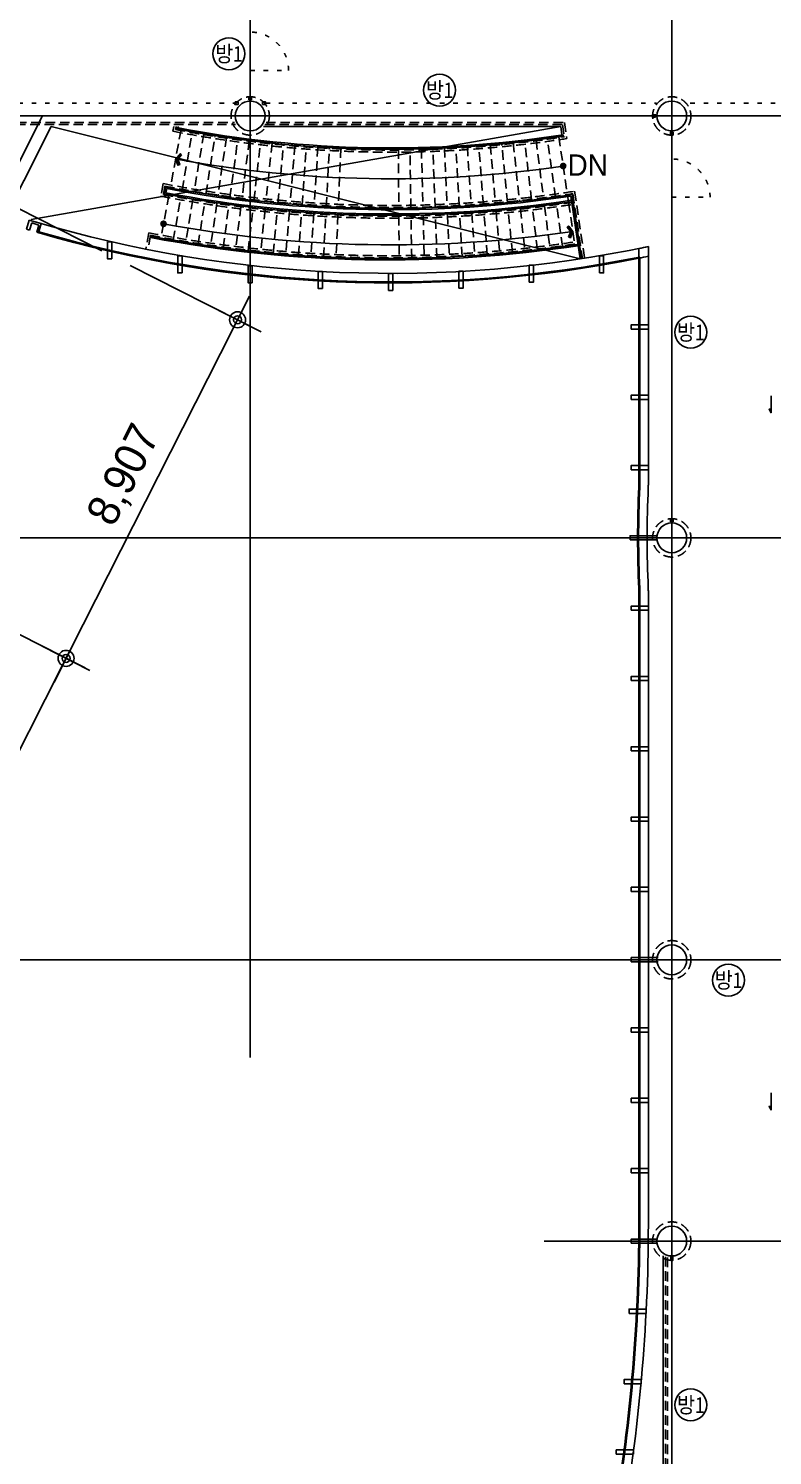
# Model space of a CAD drawing. Header units: metres. Extents: x 630750 to 860239, y 578133 to 726633.
# Drawn here: x 732798 to 750270, y 637779 to 671261 of the extents above; entities that cross this region are included whole.
import ezdxf
from ezdxf.enums import TextEntityAlignment as Align

# ---------------------------------------------------------------- set-up
doc = ezdxf.new("R2010")
doc.units = ezdxf.units.M
doc.header["$LTSCALE"] = 300
doc.linetypes.add('HID1', pattern=[0.375, 0.25, -0.125])
doc.linetypes.add('HIDDEN-1', pattern=[1.4, 0.35, -0.7, 0.35])
doc.layers.get('Defpoints').update_dxf_attribs({"color": 8})
for name, color, linetype in [('9sym', 7, 'Continuous'), ('A-CEN-1', 1, 'Continuous'), ('A-CON', 2, 'Continuous'), ('A-DIM', 7, 'Continuous'), ('A-HAT-1', 9, 'Continuous'), ('A-STAIR', 4, 'Continuous'), ('A-SYM1', 7, 'Continuous'), ('A-TXT-S', 3, 'Continuous'), ('A-WIN-GLASS', 4, 'Continuous'), ('DIM', 7, 'Continuous'), ('fire shutter', 2, 'Continuous'), ('INT', 117, 'Continuous'), ('KUK-DOOR', 4, 'Continuous'), ('블럭', 7, 'Continuous')]:
    doc.layers.add(name, color=color, linetype=linetype)
doc.styles.add('TEXT', font='')
doc.styles.add('TEXT(돋음)', font='')
doc.styles.add('돋움', font='')
doc.styles.get('TEXT').set_extended_font_data('DotumChe')
doc.styles.get('TEXT(돋음)').set_extended_font_data('Dotum')
doc.styles.get('돋움').set_extended_font_data('Dotum')
doc.dimstyles.new('DIM250', dxfattribs={"dimscale": 250, "dimtxt": 3, "dimasz": 1, "dimexe": 2, "dimexo": 3, "dimgap": 1, "dimtad": 1, "dimdec": 0, "dimzin": 0, "dimdsep": 46, "dimlunit": 6, "dimtxsty": 'TEXT(돋음)', "dimblk": 'Z_DOT', "dimcen": 2.5, "dimdle": 2, "dimclrd": 256, "dimclre": 256, "dimclrt": 3, "dimadec": 0, "dimazin": 0, "dimtfac": 1, "dimtdec": 0, "dimtix": 1, "dimtmove": 2, "dimatfit": 3, "dimldrblk": 'Z_DOT', "dimfxl": 1, "dimtolj": 1, "dimtzin": 0, "dimarcsym": 0})

# ---------------------------------------------------------------- blocks, each defined once
blk = doc.blocks.new('Z_DOT')
at = {"layer": 'DIM', "color": 7}
for p, q in [((0, -2.5), (0, 2.5)), ((-2.5, 0), (2.5, 0))]:
    blk.add_line(p, q, dxfattribs=at)
for radius in [0.75, 0.375]:
    blk.add_circle((0, 0), radius, dxfattribs=at)
blk = doc.blocks.new('*D87')
at = {"layer": 'A-DIM', "lineweight": -2, "transparency": 16777216}
for p, q in [((731160, 657761), (734125, 656257)), ((730400, 650015), (733566, 656260)), ((727767, 651070), (730733, 649566))]:
    blk.add_line(p, q, dxfattribs=at)
at = {"layer": 'Defpoints', "color": 0, "transparency": 16777216}
for p in [(730491, 658100), (733679, 656483), (727098, 651409)]:
    blk.add_point(p, dxfattribs=at)
at = {"layer": 'A-DIM', "lineweight": -2, "transparency": 16777216, "xscale": 250, "yscale": 250, "zscale": 250}
for p, rotation in [((733679, 656483), 63.1157487409445), ((730287, 649792), 243.1157487409445)]:
    blk.add_blockref('Z_DOT', p, dxfattribs=dict(at, rotation=rotation))
at = {"layer": 'A-DIM', "color": 3, "transparency": 16777216, "insert": (731361, 653453), "char_height": 750, "attachment_point": 5, "rotation": 63.1157, "style": 'TEXT(돋음)'}
blk.add_mtext('\\A1;7,502', dxfattribs=at)
blk = doc.blocks.new('*D88')
at = {"layer": 'A-DIM', "lineweight": -2, "transparency": 16777216}
for p, q in [((735188, 665705), (738154, 664201)), ((733792, 656706), (737595, 664204)), ((731160, 657761), (734125, 656257))]:
    blk.add_line(p, q, dxfattribs=at)
at = {"layer": 'Defpoints', "color": 0, "transparency": 16777216}
for p in [(734520, 666044), (737708, 664427), (730491, 658100)]:
    blk.add_point(p, dxfattribs=at)
at = {"layer": 'A-DIM', "lineweight": -2, "transparency": 16777216, "xscale": 250, "yscale": 250, "zscale": 250}
for p, rotation in [((737708, 664427), 63.10790014204716), ((733679, 656483), 243.1079001420472)]:
    blk.add_blockref('Z_DOT', p, dxfattribs=dict(at, rotation=rotation))
at = {"layer": 'A-DIM', "color": 3, "transparency": 16777216, "insert": (735071, 660771), "char_height": 750, "attachment_point": 5, "rotation": 63.1079, "style": 'TEXT(돋음)'}
blk.add_mtext('\\A1;8,907', dxfattribs=at)

msp = doc.modelspace()

# ---------------------------------------------------------------- hatches: boundary and pattern name
at = {"layer": 'A-SYM1'}
for points in [[(736355.621, 668324.044), (736389.524, 668295.305), (736303.309, 668193.597), (736348.284, 668068.077), (736306.444, 668053.086), (736252.814, 668202.761)], [(736355.621, 668324.044), (736389.524, 668295.305), (736303.309, 668193.597), (736348.284, 668068.077), (736306.444, 668053.086), (736252.814, 668202.761)], [(745522.672, 666353.991), (745481.415, 666370.517), (745530.992, 666494.29), (745448.59, 666599.112), (745483.531, 666626.58), (745581.791, 666501.585)], [(745522.672, 666353.991), (745481.415, 666370.517), (745530.992, 666494.29), (745448.59, 666599.112), (745483.531, 666626.58), (745581.791, 666501.585)]]:
    msp.add_hatch(color=7, dxfattribs=at).paths.add_polyline_path(points)
h = msp.add_hatch(color=7, dxfattribs=at)
edge = h.paths.add_edge_path()
edge.add_arc((745353.762, 668034.73), 80, -106.8800551, 73.1199449, ccw=False)
edge.add_arc((745353.762, 668034.73), 80, -286.8800551, -106.8800551, ccw=False)
h = msp.add_hatch(color=7, dxfattribs=at)
edge = h.paths.add_edge_path()
edge.add_arc((735968.346, 666679.078), 80, 539.9999998, 719.9999998, ccw=False)
edge.add_arc((735968.346, 666679.078), 80, 359.9999998, 539.9999998, ccw=False)
h = msp.add_hatch(color=7, dxfattribs=at)
edge = h.paths.add_edge_path()
edge.add_arc((735968.346, 666679.078), 80, 539.9999998, 719.9999998, ccw=False)
edge.add_arc((735968.346, 666679.078), 80, 359.9999998, 539.9999998, ccw=False)

# ---------------------------------------------------------------- linework, layer by layer
for p, q in [((747326.406, 659360.244, 0), (747558.004, 659360.244, 0)), ((747326.406, 659260.244, 0), (747558.001, 659260.244, 0)), ((747354.406, 649460.25, 0), (747586.004, 649460.25, 0)), ((747354.406, 649360.25, 0), (747586, 649360.25, 0)), ((747352.449, 642857.643, 0), (747557.637, 642857.643, 0)), ((747351.9, 642757.643, 0), (747558.388, 642757.643, 0))]:
    msp.add_line(p, q)
at = {"elevation": 0}
for points in [[(734753.801, 665855.442), (734653.801, 665855.442), (734653.801, 666255.442), (734753.801, 666255.442)], [(736403.817, 665527.622), (736303.817, 665527.622), (736303.817, 665927.622), (736403.817, 665927.622)], [(738053.801, 665296.519), (737953.801, 665296.519), (737953.801, 665696.519), (738053.801, 665696.519)], [(744554.034, 665307.706), (744654.034, 665307.706), (744654.034, 665707.706), (744554.034, 665707.706)], [(746204.551, 665527.545), (746304.551, 665527.545), (746304.551, 665927.545), (746204.551, 665927.545)], [(739703.819, 665159.839), (739603.819, 665159.839), (739603.819, 665559.839), (739703.819, 665559.839)], [(741354.225, 665116.27), (741254.225, 665116.27), (741254.225, 665516.27), (741354.225, 665516.27)], [(742903.817, 665165.394), (743003.817, 665165.394), (743003.817, 665565.394), (742903.817, 665565.394)], [(746954.404, 664210.234), (746954.404, 664310.234), (747354.404, 664310.234), (747354.404, 664210.234)], [(746954.404, 662560.234), (746954.404, 662660.234), (747354.404, 662660.234), (747354.404, 662560.234)], [(746954.405, 660910.235), (746954.405, 661010.235), (747354.405, 661010.235), (747354.405, 660910.235)], [(746926.406, 659260.244), (746926.406, 659360.244), (747326.406, 659360.244), (747326.406, 659260.244)], [(746954.405, 657610.234), (746954.405, 657710.234), (747354.405, 657710.234), (747354.405, 657610.234)], [(746954.405, 655960.234), (746954.405, 656060.234), (747354.405, 656060.234), (747354.405, 655960.234)], [(746954.405, 654310.234), (746954.405, 654410.234), (747354.405, 654410.234), (747354.405, 654310.234)], [(746954.405, 652660.234), (746954.405, 652760.234), (747354.405, 652760.234), (747354.405, 652660.234)], [(746954.405, 651010.234), (746954.405, 651110.234), (747354.405, 651110.234), (747354.405, 651010.234)], [(746954.406, 649360.234), (746954.406, 649460.234), (747354.406, 649460.234), (747354.406, 649360.234)], [(746954.406, 647710.234), (746954.406, 647810.234), (747354.406, 647810.234), (747354.406, 647710.234)], [(746954.406, 646060.234), (746954.406, 646160.234), (747354.406, 646160.234), (747354.406, 646060.234)], [(746954.405, 644410.234), (746954.405, 644510.234), (747354.405, 644510.234), (747354.405, 644410.234)], [(746952.449, 642757.643), (746952.449, 642857.643), (747352.449, 642857.643), (747352.449, 642757.643)], [(746903.063, 641113.117), (746903.063, 641213.117), (747303.063, 641213.117), (747303.063, 641113.117)], [(746786.436, 639460.235), (746786.436, 639560.235), (747186.436, 639560.235), (747186.436, 639460.235)], [(746602.493, 637810.747), (746602.493, 637910.747), (747002.493, 637910.747), (747002.493, 637810.747)]]:
    msp.add_lwpolyline(points, close=True, dxfattribs=at)
msp.add_lwpolyline([(747354.404, 666145.582, -0.001945277), (747130.405, 666099.373), (747130.405, 665870.874, 0.001929946), (747354.404, 665916.718)], format="xyb", close=True, dxfattribs=at)
at = {"layer": '9sym'}
for p, q in [((732811.293, 666768.241, 0), (732749.213, 666554.356, 0)), ((733094.226, 666686.121, 0), (732811.293, 666768.241, 0)), ((732873.142, 666699.001, 0), (732824.888, 666532.75, 0)), ((733042.879, 666649.629, 0), (732873.113, 666698.903, 0)), ((732994.772, 666481.565, 0), (733042.879, 666649.629, 0)), ((733032.584, 666470.769, 0), (733094.226, 666686.121, 0)), ((732824.888, 666532.75, 0), (732749.213, 666554.356, 0)), ((733032.584, 666470.769, 0), (732994.772, 666481.565, 0))]:
    msp.add_line(p, q, dxfattribs=at)
at = {"layer": 'A-CEN-1', "linetype": 'Continuous'}
for p, q in [((738004.405, 706258.824, 0), (738004.405, 647116.362, 0)), ((747904.406, 706258.825, 0), (747904.406, 599969.631, 0)), ((795684.429, 669210.238, 0), (657202.595, 669210.212, 0)), ((733123.544, 669210.224, 0), (715151.316, 633760.949, 0)), ((734519.572, 666043.914, 0), (730501.261, 668081.855, 0)), ((795684.429, 659310.238, 0), (657202.595, 659310.212, 0)), ((795684.429, 649410.238, 0), (657202.595, 649410.239, 0)), ((795684.429, 642810.238, 0), (744904.619, 642810.239, 0))]:
    msp.add_line(p, q, dxfattribs=at)
at = {"layer": 'A-CON'}
for centre in [(738004.413, 669210.231, 0), (747904.407, 669210.239, 0), (747904.413, 659310.233, 0), (747904.413, 649410.241, 0), (747904.413, 642810.241, 0)]:
    msp.add_circle(centre, 350, dxfattribs=at)
at = {"layer": 'A-HAT-1', "color": 8}
for p, q in [((732863.294, 666779.533, 0), (745296.987, 668960.238, 0)), ((733333.157, 668960.238, 0), (745756.763, 665855.386, 0))]:
    msp.add_line(p, q, dxfattribs=at)
at = {"layer": 'A-STAIR'}
for p, q in [((736277.883, 668935.837, 0), (736272.011, 668904.38, 0)), ((745355.873, 668768.247, 0), (745360.581, 668736.595, 0)), ((736017.645, 667541.91, 0), (735987.545, 667380.685, 0)), ((736043.209, 667504.476, 0), (736024.855, 667406.164, 0)), ((745537.556, 667329.2, 0), (745756.763, 665855.386, 0)), ((745564.485, 667365.665, 0), (745788.391, 665860.251, 0)), ((735678.141, 666388.277, 0), (735672.268, 666356.82, 0))]:
    msp.add_line(p, q, dxfattribs=at)
for centre, radius, start, end in [((741304.402, 695260.238, 0), 26832, 259.190052, 278.6947036), ((741304.402, 695260.238, 0), 26800, 259.1897716, 278.6949841), ((741304.402, 695260.228, 0), 28382, 259.2028762, 278.6172792), ((741304.402, 695260.238, 0), 28218, 259.2015891, 278.6831663), ((741304.402, 695260.228, 0), 28350, 259.2672984, 278.6174569), ((741304.402, 695260.238, 0), 28250, 259.2667439, 278.6180116), ((741249.364, 695630.29, 0), 29800, 259.2134427, 278.6713106), ((741249.364, 695630.29, 0), 29768, 259.2132153, 278.671538)]:
    msp.add_arc(centre, radius, start, end, dxfattribs=at)
at = {"layer": 'A-SYM1', "color": 7, "elevation": 0}
for points in [[(736389.524, 668295.305), (736303.309, 668193.597), (736348.284, 668068.077), (736306.444, 668053.086), (736252.814, 668202.761), (736355.621, 668324.044)], [(736389.524, 668295.305), (736303.309, 668193.597), (736348.284, 668068.077), (736306.444, 668053.086), (736252.814, 668202.761), (736355.621, 668324.044)], [(745481.415, 666370.517), (745530.992, 666494.29), (745448.59, 666599.112), (745483.531, 666626.58), (745581.791, 666501.585), (745522.672, 666353.991)], [(745481.415, 666370.517), (745530.992, 666494.29), (745448.59, 666599.112), (745483.531, 666626.58), (745581.791, 666501.585), (745522.672, 666353.991)]]:
    msp.add_lwpolyline(points, close=True, dxfattribs=at)
at = {"layer": 'A-SYM1', "color": 7}
for centre, radius, end in [((741304.402, 695260.238, 0), 27525, 278.4598142), ((741304.402, 695260.228, 0), 29075, 278.459814)]:
    msp.add_arc(centre, radius, 259.424718, end, dxfattribs=at)
at = {"layer": 'A-WIN-GLASS'}
for p, q in [((733333.156, 668960.235, 0), (728552.843, 659531.32, 0)), ((738316.655, 668960.238, 0), (745296.987, 668960.238, 0)), ((745296.987, 668960.238, 0), (745326.215, 668763.729, 0)), ((747130.405, 665870.88, 0), (747130.405, 660580.228, 0)), ((747154.405, 665900.188, 0), (747154.405, 660580.228, 0)), ((747130.405, 658040.239, 0), (747130.405, 643193.112, 0)), ((747154.405, 658040.239, 0), (747154.405, 643193.107, 0)), ((747704.405, 642463.828, 0), (747704.405, 633174.814, 0))]:
    msp.add_line(p, q, dxfattribs=at)
at = {"layer": 'A-WIN-GLASS', "color": 9}
for p, q in [((747354.404, 666145.582, 0), (747354.404, 660580.101, 0)), ((747354.404, 658040.239, 0), (747354.405, 643193.171, 0))]:
    msp.add_line(p, q, dxfattribs=at)
for centre, radius, start, end in [((741304.412, 694910.237, 0), 29394.01, 253.4373036, 281.8777391), ((773054.406, 659310.234, 0), 25728, 177.3691817, 182.6308183), ((742854.404, 660580.228, 0), 4500, 358.8658376, 0.0000039), ((742854.404, 658040.24, 0), 4500, 359.9999961, 1.1341624), ((706519.408, 643210.242, 0), 40835, 349.8087478, 0)]:
    msp.add_arc(centre, radius, start, end, dxfattribs=at)
at = {"layer": 'A-WIN-GLASS'}
for centre, radius, start, end in [((741304.412, 694910.237, 0), 29618.01, 253.7064706, 281.3443074), ((741304.412, 694910.237, 0), 29594.01, 253.7823416, 281.4010264), ((773054.406, 659310.234, 0), 25952, 177.3691817, 182.6308183), ((773054.406, 659310.234, 0), 25928, 177.3691817, 182.6308183), ((742854.404, 660580.228, 0), 4276, 358.8658376, 0.0000039), ((742854.404, 660580.228, 0), 4300, 358.8658376, 0.0000039), ((742854.404, 658040.24, 0), 4276, 359.9999961, 1.1341624), ((742854.404, 658040.24, 0), 4300, 359.9999961, 1.1341624), ((706519.408, 643210.242, 0), 40611, 349.8151658, 0), ((706519.408, 643210.242, 0), 40635, 349.8144768, 0)]:
    msp.add_arc(centre, radius, start, end, dxfattribs=at)
at = {"layer": 'fire shutter', "color": 2, "linetype": 'HIDDEN-1'}
for p, q in [((738004.434, 669660.242, 0), (738004.413, 671710.241, 0)), ((750334.414, 669510.232, 0), (748194.453, 669510.21, 0)), ((748264.413, 649411.435, 0), (750394.402, 649410.238, 0))]:
    msp.add_line(p, q, dxfattribs=at)
at = {"layer": 'fire shutter', "color": 2, "linetype": 'HIDDEN-1', "elevation": 0}
for points in [[(738004.423, 670278.277), (738904.423, 670278.277, 0.414213562), (738004.423, 671178.277, 1)], [(747904.393, 667301.225), (748804.393, 667301.225, 0.414213562), (747904.393, 668201.225, 1)]]:
    msp.add_lwpolyline(points, format="xyb", dxfattribs=at)
at = {"layer": 'fire shutter', "elevation": 0}
for points in [[(737974.414, 669590.243), (738034.414, 669590.241), (738034.416, 669660.241), (737974.416, 669660.243)], [(737653.544, 669480.213), (737653.542, 669540.213), (737723.542, 669540.215), (737723.544, 669480.215)], [(738364.46, 669480.178), (738364.462, 669540.178), (738294.462, 669540.181), (738294.46, 669480.181)], [(747524.396, 669180.229), (747524.398, 669240.229), (747454.398, 669240.231), (747454.396, 669180.231)], [(747874.405, 668760.223), (747934.405, 668760.221), (747934.407, 668830.221), (747874.407, 668830.223)], [(747874.405, 659690.234), (747934.405, 659690.232), (747934.407, 659760.232), (747874.407, 659760.234)]]:
    msp.add_lwpolyline(points, close=True, dxfattribs=at)
at = {"layer": 'fire shutter', "color": 2, "linetype": 'HIDDEN-1', "elevation": 0}
for points in [[(728464.459, 669510.181), (737644.368, 669510.179)], [(738364.442, 669510.183), (747544.362, 669510.183)], [(738364.45, 669510.199), (747544.37, 669510.199)], [(747904.419, 659760.233), (747904.405, 668760.222)], [(747904.388, 633360.241), (747904.407, 642460.244)]]:
    msp.add_lwpolyline(points, dxfattribs=at)
at = {"layer": 'fire shutter', "linetype": 'HIDDEN-1'}
msp.add_lwpolyline([(747879.398, 642460.225), (747929.398, 642460.225), (747929.398, 642350.226), (747879.398, 642350.226)], close=True, dxfattribs=at)
at = {"layer": 'fire shutter', "linetype": 'HIDDEN-1', "elevation": 0}
msp.add_lwpolyline([(747879.406, 642460.234), (747929.406, 642460.234), (747929.406, 642350.236), (747879.406, 642350.236)], close=True, dxfattribs=at)
at = {"layer": 'fire shutter', "color": 2, "linetype": 'HIDDEN-1'}
msp.add_lwpolyline([(747904.38, 633360.232), (747904.399, 642460.235)], dxfattribs=at)
at = {"layer": 'INT', "linetype": 'HID1', "ltscale": 3}
for p, q in [((728450.815, 669010.238, 0), (737657.995, 669010.238, 0)), ((728475.215, 669060.238, 0), (737633.595, 669060.238, 0)), ((738350.815, 669010.238, 0), (745340.101, 669010.238, 0)), ((738375.215, 669060.238, 0), (745383.214, 669060.238, 0)), ((745340.101, 669010.238, 0), (745382.998, 668721.822, 0)), ((745383.214, 669060.238, 0), (745439.768, 668680.006, 0)), ((736379.998, 668883.99, 0), (736125.629, 667521.532, 0)), ((736211.23, 668960.238, 0), (736190.789, 668850.752, 0)), ((736262.094, 668960.238, 0), (736249.063, 668890.444, 0)), ((736314.992, 668960.239, 0), (736309.318, 668929.844, 0)), ((736405.137, 667470.803, 0), (736645.777, 668835.753, 0)), ((736912.028, 668790.194, 0), (736685.141, 667422.89, 0)), ((736965.613, 667377.799, 0), (737178.724, 668747.317, 0)), ((737445.838, 668707.127, 0), (737246.525, 667335.533, 0)), ((737527.849, 667296.098, 0), (737713.344, 668669.629, 0)), ((744716.681, 668646.096, 0), (744892.942, 667271.349, 0)), ((745174.523, 667308.893, 0), (744984.432, 668681.796, 0)), ((745251.811, 668720.19, 0), (745489.845, 667119.785, 0)), ((737981.213, 668634.825, 0), (737809.555, 667259.496, 0)), ((738091.615, 667225.733, 0), (738249.419, 668602.72, 0)), ((738517.935, 668573.316, 0), (738374.001, 667194.81, 0)), ((738656.683, 667166.732, 0), (738786.733, 668546.617, 0)), ((739055.786, 668522.625, 0), (738939.634, 667141.501, 0)), ((739222.825, 667119.12, 0), (739325.067, 668501.344, 0)), ((739594.549, 668482.774, 0), (739506.227, 667099.591, 0)), ((739789.811, 667082.915, 0), (739864.204, 668466.917, 0)), ((740134.005, 668453.777, 0), (740073.548, 667069.096, 0)), ((741484.482, 668428.843, 0), (741493.784, 667042.874, 0)), ((741777.838, 667046.21, 0), (741754.584, 668432.015, 0)), ((742024.64, 668437.907, 0), (742061.844, 667052.406, 0)), ((742345.774, 667061.461, 0), (742294.624, 668446.516, 0)), ((742564.507, 668457.844, 0), (742629.598, 667073.373, 0)), ((742913.287, 667088.142, 0), (742834.263, 668471.887, 0)), ((743103.863, 668488.646, 0), (743196.814, 667105.766, 0)), ((743480.149, 667126.244, 0), (743373.281, 668508.118, 0)), ((743642.49, 668530.301, 0), (743763.263, 667149.573, 0)), ((744046.128, 667175.75, 0), (743911.461, 668555.193, 0)), ((744180.168, 668582.791, 0), (744328.715, 667204.775, 0)), ((744610.996, 667236.642, 0), (744448.584, 668613.093, 0)), ((736092.227, 667342.613, 0), (735906.117, 666345.762, 0)), ((735961.38, 667621.957, 0), (735906.32, 667327.036, 0)), ((736001.304, 667563.359, 0), (735964.597, 667366.744, 0)), ((745581.606, 667386.496, 0), (745808.156, 665863.308, 0)), ((745623.666, 667443.58, 0), (745857.561, 665871.012, 0)), ((736197.679, 666294.061, 0), (736373.538, 667291.557, 0)), ((736655.348, 667243.335, 0), (736489.73, 666245.264, 0)), ((736782.24, 666199.377, 0), (736937.629, 667197.953, 0)), ((737220.353, 667155.415, 0), (737075.181, 666156.402, 0)), ((737368.524, 666116.345, 0), (737503.49, 667115.725, 0)), ((737787.013, 667078.887, 0), (737662.241, 666079.209, 0)), ((737956.302, 666044.996, 0), (738070.893, 667044.906, 0)), ((738355.1, 667013.784, 0), (738250.679, 666013.711, 0)), ((738545.343, 665985.356, 0), (738639.606, 666985.525, 0)), ((743779.122, 666968.255, 0), (743865.784, 665977.496, 0)), ((744160.423, 666004.97, 0), (744063.811, 666994.601, 0)), ((744348.221, 667023.813, 0), (744454.773, 666035.372, 0)), ((744748.805, 666068.697, 0), (744632.324, 667055.886, 0)), ((744916.087, 667090.817, 0), (745042.488, 666104.944, 0)), ((745335.797, 666144.108, 0), (745199.485, 667128.603, 0)), ((745482.488, 667169.24, 0), (745628.702, 666186.186, 0)), ((738924.382, 666960.131, 0), (738840.266, 665959.933, 0)), ((739135.418, 665937.444, 0), (739209.399, 666937.605, 0)), ((739494.629, 666917.95, 0), (739430.771, 665917.892, 0)), ((739726.296, 665901.279, 0), (739780.042, 666901.167, 0)), ((740065.61, 666887.259, 0), (740021.964, 665887.605, 0)), ((741495.005, 666860.868, 0), (741501.7, 665863.359, 0)), ((741797.619, 665867.339, 0), (741780.891, 666864.226, 0)), ((742066.729, 666870.461, 0), (742093.479, 665874.26, 0)), ((742389.252, 665884.122, 0), (742352.49, 666879.574, 0)), ((742638.145, 666891.564, 0), (742684.907, 665896.924, 0)), ((742980.417, 665912.664, 0), (742923.664, 666906.428, 0)), ((743209.019, 666924.166, 0), (743275.752, 665931.341, 0)), ((743570.884, 665952.952, 0), (743494.181, 666944.775, 0)), ((735621.873, 666468.305, 0), (735550.3, 666084.936, 0)), ((735661.799, 666409.721, 0), (735599.344, 666075.189, 0)), ((747754.405, 642439.429, 0), (747754.405, 633222.489, 0)), ((747804.405, 642422.94, 0), (747804.405, 633256.649, 0))]:
    msp.add_line(p, q, dxfattribs=at)
for centre, radius in [((738004.405, 669210.228, 0), 450.003), ((747904.405, 669210.231, 0), 450.008), ((747904.413, 659310.233, 0), 450), ((747904.413, 649410.241, 0), 450), ((747904.405, 642810.239, 0), 450.003)]:
    msp.add_circle(centre, radius, dxfattribs=at)
for centre, radius, start, end in [((741304.402, 695260.238, 0), 26900, 259.0415468, 278.8432089), ((741304.402, 695260.238, 0), 26850, 259.1475307, 278.737225), ((741304.402, 695260.228, 0), 28450, 259.0624313, 278.6169028), ((741304.402, 695260.238, 0), 28150, 259.0585715, 278.826184), ((741304.402, 695260.228, 0), 28400, 259.1626674, 278.6171794), ((741304.402, 695260.238, 0), 28200, 259.1608109, 278.7239446), ((741249.364, 695630.29, 0), 29700, 259.0776884, 278.7106081), ((741249.364, 695630.29, 0), 29750, 259.1745687, 278.7101866)]:
    msp.add_arc(centre, radius, start, end, dxfattribs=at)
at = {"layer": 'KUK-DOOR', "color": 1, "ltscale": 30, "elevation": 0}
for points in [[(750235.532, 662646.628), (750235.532, 662247.058), (750189.781, 662329.09), (750235.532, 662329.09)], [(750235.532, 646286.67), (750235.532, 645887.1), (750189.781, 645969.132), (750235.532, 645969.132)]]:
    msp.add_lwpolyline(points, dxfattribs=at)
at = {"layer": '블럭', "color": 1}
for centre in [(737503.987, 670669.112, 0), (742451.631, 669815.433, 0), (748350.075, 664135.464, 0), (749235.586, 648932.302, 0), (748350.075, 638965.409, 0)]:
    msp.add_circle(centre, 375, dxfattribs=at)

# ---------------------------------------------------------------- texts
at = {"layer": 'A-TXT-S', "color": 3, "style": '돋움'}
msp.add_text('DN', height=500, dxfattribs=at).set_placement((745457.867, 667807.797))
at = {"layer": '블럭', "style": 'TEXT', "width": 0.9}
for p in [(737503.987, 670669.112, 0), (742451.631, 669815.433, 0), (748350.075, 664135.464, 0), (749235.586, 648932.302, 0), (748350.075, 638965.409, 0)]:
    msp.add_text('방1', height=375, dxfattribs=at).set_placement(p, align=Align.MIDDLE_CENTER)

# ---------------------------------------------------------------- dimensions: what is measured, and where the dimension line sits
at = {"layer": 'A-DIM'}
for p1, p2, distance, picture, middle in [((730490.752, 658099.961, 0), (734519.572, 666043.914, 0), -3574.872, '*D88', (735071.142, 660770.587, 0)), ((727098.411, 651408.734, 0), (730490.752, 658099.961, 0), -3574.909, '*D87', (731360.773, 653453.331, 0))]:
    dim = msp.add_aligned_dim(p1=p1, p2=p2, distance=distance, dimstyle='DIM250', dxfattribs=at)
    dim.commit()
    dim.dimension.update_dxf_attribs({"geometry": picture, "text_midpoint": middle})

doc.saveas('drawing.dxf')
